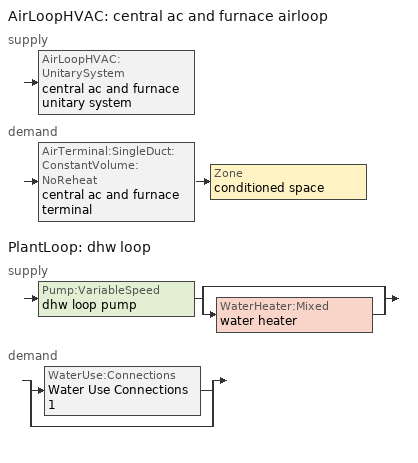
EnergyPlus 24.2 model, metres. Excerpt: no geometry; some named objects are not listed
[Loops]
AirLoopHVAC 'central ac and furnace airloop'
 supply: AirLoopHVAC:UnitarySystem 'central ac and furnace unitary system'
 demand: AirTerminal:SingleDuct:ConstantVolume:NoReheat 'central ac and furnace terminal' > Zone 'conditioned space'
PlantLoop 'dhw loop'
 supply: Pump:VariableSpeed 'dhw loop pump' > split
  | bypass
  | WaterHeater:Mixed 'water heater'
 demand: split
  | WaterUse:Connections 'Water Use Connections 1'
  | bypass
[ZoneControl:Thermostat]
conditioned space Thermostat: Zone or ZoneList=conditioned space; Control Type Schedule=conditioned space Thermostat Schedule; Control 1=conditioned space temperature setpoint; Temperature Difference Between Cutout And Setpoint {deltaC}=0
[ThermostatSetpoint:DualSetpoint]
conditioned space temperature setpoint: Heating Setpoint Temperature Schedule=heating setpoint; Cooling Setpoint Temperature Schedule=cooling setpoint
[AirTerminal:SingleDuct:ConstantVolume:NoReheat]
central ac and furnace terminal: Availability Schedule=Always On Discrete; Maximum Air Flow Rate {m3/s}=0.628162
[Zone equipment]
conditioned space: central ac and furnace terminal
[AirLoopHVAC]
central ac and furnace airloop: Design Supply Air Flow Rate {m3/s}=0.628162; Design Return Air Flow Fraction of Supply Air Flow=1
[Sizing:System]
central ac and furnace airloop: Type of Load to Size On=Sensible; Design Outdoor Air Flow Rate {m3/s}=Autosize; Central Heating Maximum System Air Flow Ratio=0.3; Preheat Design Temperature {C}=7; Preheat Design Humidity Ratio {kgWater/kgDryAir}=0.008; Precool Design Temperature {C}=12.8; Precool Design Humidity Ratio {kgWater/kgDryAir}=0.008; Central Cooling Design Supply Air Temperature {C}=12.8; Central Heating Design Supply Air Temperature {C}=16.7; Type of Zone Sum to Use=NonCoincident; 100% Outdoor Air in Cooling=Yes; 100% Outdoor Air in Heating=Yes; Central Cooling Design Supply Air Humidity Ratio {kgWater/kgDryAir}=0.0085; Central Heating Design Supply Air Humidity Ratio {kgWater/kgDryAir}=0.008; Cooling Supply Air Flow Rate Method=DesignDay; Cooling Supply Air Flow Rate {m3/s}=0; Cooling Supply Air Flow Rate Per Floor Area {m3/s-m2}=0.00996765; Cooling Fraction of Autosized Cooling Supply Air Flow Rate=1; Cooling Supply Air Flow Rate Per Unit Cooling Capacity {m3/s-W}=3.94755e-05; Heating Supply Air Flow Rate Method=DesignDay; Heating Supply Air Flow Rate {m3/s}=0; Heating Supply Air Flow Rate Per Floor Area {m3/s-m2}=0.00996765; Heating Fraction of Autosized Heating Supply Air Flow Rate=1; Heating Fraction of Autosized Cooling Supply Air Flow Rate=1; Heating Supply Air Flow Rate Per Unit Heating Capacity {m3/s-W}=3.15882e-05; System Outdoor Air Method=ZoneSum; Zone Maximum Outdoor Air Fraction=1; Cooling Design Capacity Method=CoolingDesignCapacity; Cooling Design Capacity {W}=Autosize; Cooling Design Capacity Per Floor Area {W/m2}=234.7; Fraction of Autosized Cooling Design Capacity=1; Heating Design Capacity Method=HeatingDesignCapacity; Heating Design Capacity {W}=Autosize; Heating Design Capacity Per Floor Area {W/m2}=157; Fraction of Autosized Heating Design Capacity=1; Central Cooling Capacity Control Method=OnOff; Occupant Diversity=Autosize
[AvailabilityManager:Scheduled]
central ac and furnace airloop Availability Manager: Schedule=Always On Discrete
[AirLoopHVAC:UnitarySystem]
central ac and furnace unitary system: Control Type=Load; Controlling Zone or Thermostat Location=conditioned space; Dehumidification Control Type=None; Availability Schedule=Always On Discrete; Supply Fan=central ac and furnace supply fan; Fan Placement=BlowThrough; Supply Air Fan Operating Mode Schedule=central ac and furnace auto fan schedule; Heating Coil=central ac and furnace htg coil; DX Heating Coil Sizing Ratio=1; Cooling Coil=central ac and furnace clg coil; Use DOAS DX Cooling Coil=No; Minimum Supply Air Temperature {C}=2; Latent Load Control=SensibleOnlyLoadControl; Cooling Supply Air Flow Rate Method=SupplyAirFlowRate; Cooling Supply Air Flow Rate {m3/s}=0.471947; Heating Supply Air Flow Rate Method=SupplyAirFlowRate; Heating Supply Air Flow Rate {m3/s}=0.628162; No Load Supply Air Flow Rate Method=SupplyAirFlowRate; No Load Supply Air Flow Rate {m3/s}=0; No Load Supply Air Flow Rate Control Set To Low Speed=Yes; Maximum Supply Air Temperature {C}=48.8889; Maximum Outdoor Dry-Bulb Temperature for Supplemental Heater Operation {C}=21; Ancillary On-Cycle Electric Power {W}=0; Ancillary Off-Cycle Electric Power {W}=0
[Fan:SystemModel]
central ac and furnace supply fan: Availability Schedule=Always On Discrete; Design Maximum Air Flow Rate {m3/s}=0.628162; Speed Control Method=Discrete; Electric Power Minimum Flow Rate Fraction=0.2; Design Pressure Rise {Pa}=500; Motor Efficiency=1; Motor In Air Stream Fraction=1; Design Electric Power Consumption {W}=Autosize; Design Power Sizing Method=PowerPerFlow; Electric Power Per Unit Flow Rate {W/(m3/s)}=1059.44; Electric Power Per Unit Flow Rate Per Unit Pressure {W/((m3/s)-Pa)}=1.66667; Fan Total Efficiency=0.7; Motor Loss Radiative Fraction=0; Number of Speeds=2; Speed Flow Fraction 1=0.75131; Speed Electric Power Fraction 1=0.4241; Speed Flow Fraction 2=1; Speed Electric Power Fraction 2=1
[Coil:Heating:Fuel]
central ac and furnace htg coil: Availability Schedule=Always On Discrete; Fuel Type=NaturalGas; Burner Efficiency=0.9; Nominal Capacity {W}=20515; On Cycle Parasitic Electric Load {W}=0; Off Cycle Parasitic Fuel Load {W}=0
[Coil:Cooling:DX:SingleSpeed]
central ac and furnace clg coil: Availability Schedule=Always On Discrete; Gross Rated Total Cooling Capacity {W}=9038.51; Gross Rated Sensible Heat Ratio=0.730032; Gross Rated Cooling COP {W/W}=2.9626; Rated Air Flow Rate {m3/s}=0.465104; Rated Evaporator Fan Power Per Volume Flow Rate 2017 {W/(m3/s)}=773.3; Rated Evaporator Fan Power Per Volume Flow Rate 2023 {W/(m3/s)}=934.4; Total Cooling Capacity Function of Temperature Curve=Cool-CAP-fT1; Total Cooling Capacity Function of Flow Fraction Curve=Cool-CAP-fFF1; Energy Input Ratio Function of Temperature Curve=Cool-EIR-fT1; Energy Input Ratio Function of Flow Fraction Curve=Cool-EIR-fFF1; Part Load Fraction Correlation Curve=Cool-PLF-fPLR1; Minimum Outdoor Dry-Bulb Temperature for Compressor Operation {C}=-25; Nominal Time for Condensate Removal to Begin {s}=1000; Ratio of Initial Moisture Evaporation Rate and Steady State Latent Capacity=1.5; Maximum Cycling Rate {cycles/hr}=3; Latent Capacity Time Constant {s}=45; Condenser Type=AirCooled; Evaporative Condenser Effectiveness=0.9; Evaporative Condenser Air Flow Rate {m3/s}=Autosize; Evaporative Condenser Pump Rated Power Consumption {W}=Autosize; Crankcase Heater Capacity {W}=50; Maximum Outdoor Dry-Bulb Temperature for Crankcase Heater Operation {C}=10; Basin Heater Capacity {W/K}=0; Basin Heater Setpoint Temperature {C}=2
[PlantLoop]
dhw loop: Fluid Type=Water; Plant Equipment Operation Scheme=dhw loop Operation Schemes; Maximum Loop Temperature {C}=100; Minimum Loop Temperature {C}=0; Maximum Loop Flow Rate {m3/s}=0.01; Minimum Loop Flow Rate {m3/s}=0; Plant Loop Volume {m3}=0.003; Load Distribution Scheme=Optimal; Plant Loop Demand Calculation Scheme=SingleSetpoint; Common Pipe Simulation=None
[Sizing:Plant]
dhw loop: Loop Type=Heating; Design Loop Exit Temperature {C}=52.6667; Loop Design Temperature Difference {deltaC}=5.55556; Sizing Option=NonCoincident; Zone Timesteps in Averaging Window=1; Coincident Sizing Factor Mode=None
[Pump:VariableSpeed]
dhw loop pump: Design Maximum Flow Rate {m3/s}=0.01; Design Pump Head {Pa}=1; Design Power Consumption {W}=0; Motor Efficiency=0.85; Fraction of Motor Inefficiencies to Fluid Stream=0; Coefficient 1 of the Part Load Performance Curve=0; Coefficient 2 of the Part Load Performance Curve=1; Coefficient 3 of the Part Load Performance Curve=0; Coefficient 4 of the Part Load Performance Curve=0; Design Minimum Flow Rate {m3/s}=0; Pump Control Type=Intermittent; Skin Loss Radiative Fraction=0.5; Design Power Sizing Method=PowerPerFlowPerPressure; Design Electric Power per Unit Flow Rate {W/(m3/s)}=348701.1; Design Shaft Power per Unit Flow Rate per Unit Head {W/((m3/s)-Pa)}=1.28205; Design Minimum Flow Rate Fraction=0
[WaterHeater:Mixed]
water heater: Tank Volume {m3}=0.143846; Setpoint Temperature Schedule=water heater setpoint; Deadband Temperature Difference {deltaC}=2; Maximum Temperature Limit {C}=99; Heater Control Type=Cycle; Heater Maximum Capacity {W}=10550.6; Heater Minimum Capacity {W}=0; Heater Ignition Minimum Flow Rate {m3/s}=0; Heater Ignition Delay {s}=0; Heater Fuel Type=NaturalGas; Heater Thermal Efficiency=0.777297; Off Cycle Parasitic Fuel Consumption Rate {W}=0; Off Cycle Parasitic Fuel Type=Electricity; Off Cycle Parasitic Heat Fraction to Tank=0; On Cycle Parasitic Fuel Consumption Rate {W}=0; On Cycle Parasitic Fuel Type=Electricity; On Cycle Parasitic Heat Fraction to Tank=0; Ambient Temperature Indicator=Zone; Ambient Temperature Zone=conditioned space; Off Cycle Loss Coefficient to Ambient Temperature {W/K}=4.86613; Off Cycle Loss Fraction to Zone=0.64; On Cycle Loss Coefficient to Ambient Temperature {W/K}=4.86613; On Cycle Loss Fraction to Zone=1; Use Side Effectiveness=1; Source Side Effectiveness=1; Use Side Design Flow Rate {m3/s}=Autosize; Source Side Design Flow Rate {m3/s}=Autosize; Indirect Water Heating Recovery Time {hr}=1.5; Source Side Flow Control Mode=IndirectHeatPrimarySetpoint
[WaterHeater:Sizing]
water heater: Design Mode=PeakDraw; Time Storage Can Meet Peak Draw {hr}=0.538503; Time for Tank Recovery {hr}=0; Nominal Tank Volume for Autosizing Plant Connections {m3}=1
[SetpointManager:Scheduled]
Setpoint Manager Scheduled 1: Control Variable=Temperature; Schedule=dhw temp
[WaterUse:Connections]
Water Use Connections 1: Drain Water Heat Exchanger Type=None; Drain Water Heat Exchanger Destination=Plant; Water Use Equipment Name 1=dhw fixtures; Water Use Equipment Name 2=dhw distribution waste; Water Use Equipment Name 3=clothes washer; Water Use Equipment Name 4=dishwasher
[WaterUse:Equipment]
Name | Peak Flow Rate {m3/s} | Flow Rate Fraction Schedule | Target Temperature Schedule
dhw fixtures | 4.03315e-06 | dhw fixtures schedule | mixed water temperature schedule
dhw distribution waste | 1.42134e-06 | dhw fixtures schedule | mixed water temperature schedule
clothes washer | 3.99081e-07 | clothes washer schedule
dishwasher | 5.03755e-07 | dishwasher schedule
[PlantEquipmentOperationSchemes]
dhw loop Operation Schemes: Control Scheme Object Type 1=PlantEquipmentOperation:HeatingLoad; Control Scheme Name 1=dhw loop Heating Operation Scheme; Control Scheme Schedule Name 1=Always On Discrete
[PlantEquipmentOperation:HeatingLoad]
dhw loop Heating Operation Scheme: Load Range Lower Limit 1 {W}=0; Load Range Upper Limit 1 {W}=1000000000; Range Equipment List Name 1=dhw loop Heating Equipment List
[PlantEquipmentList]
dhw loop Heating Equipment List: WaterHeater:Mixed, water heater
[EnergyManagementSystem:GlobalVariable]
central_ac_and_furnace_airloop_Fan_RTF
infil_program_Qfan
infil_program_Qinf
natural_vent_program_Qnv
natural_vent_program_Qwhf
[EnergyManagementSystem:InternalVariable]
central_ac_and_furnace_airloop_max_sup_fan_mfr: Internal Data Index Key=central ac and furnace supply fan; Internal Data Type=Fan Maximum Mass Flow Rate
[EnergyManagementSystem:Sensor]
Name | Output:Variable or Output:Meter Index Key | Output:Variable or Output:Meter
central_ac_and_furnace_airloop_Fan_RTF_s | central ac and furnace supply fan | Fan Runtime Fraction Speed 1
central_ac_and_furnace_airloop_Fan_RTF_s_1 | central ac and furnace supply fan | Fan Runtime Fraction Speed 2
central_ac_and_furnace_clg_coil_s | central ac and furnace clg coil | Cooling Coil Total Cooling Energy
central_ac_and_furnace_htg_coil_s | central ac and furnace htg coil | Heating Coil Heating Energy
central_ac_and_furnace_supply_fan_s; central_ac_and_furnace_supply_fan_s_1 | central ac and furnace supply fan | Fan Electricity Energy
clg_load_cond |  | Cooling:EnergyTransfer:Zone:CONDITIONED SPACE
clg_sp_s | cooling setpoint | Schedule Value
clothes_dryer_exhaust_0_sch_s | clothes dryer exhaust 0 schedule | Schedule Value
conditioned_space_clg_unmet_s | conditioned space | Zone Cooling Setpoint Not Met Time
conditioned_space_htg_unmet_s | conditioned space | Zone Heating Setpoint Not Met Time
cool_season | cooling season schedule | Schedule Value
fridge_tin_s; tin_s | conditioned space | Zone Mean Air Temperature
htg_load_cond |  | Heating:EnergyTransfer:Zone:CONDITIONED SPACE
htg_sp_s | heating setpoint | Schedule Value
natural_vent_s | natural vent schedule | Schedule Value
out_pb_s |  | Site Outdoor Air Barometric Pressure
out_wt_s |  | Site Outdoor Air Humidity Ratio
site_vw_s |  | Site Wind Speed
tout_s | conditioned space | Zone Outdoor Air Drybulb Temperature
water_heater_energy | water heater | Water Heater NaturalGas Rate
water_heater_off_cycle_parasitic | water heater | Water Heater Off Cycle Parasitic Electricity Rate
water_heater_on_cycle_parasitic | water heater | Water Heater On Cycle Parasitic Electricity Rate
win_s | conditioned space | Zone Air Humidity Ratio
[EnergyManagementSystem:Actuator]
Name | Actuated Component Unique | Actuated Component Type | Actuated Component Control Type
fridge_schedule_act | fridge schedule | Schedule:Constant | Schedule Value
infil_flow_act | infil flow | Zone Infiltration | Air Exchange Flow Rate
mech_vent_house_fan_cfis_act | mech vent house fan cfis | ElectricEquipment | Electricity Rate
mech_vent_house_fan_latent_load_act | mech vent house fan latent load | OtherEquipment | Power Level
mech_vent_house_fan_sensible_load_act | mech vent house fan sensible load | OtherEquipment | Power Level
natural_vent_flow_act | natural vent flow | Zone Infiltration | Air Exchange Flow Rate
water_heater_ec_adj_act | water heater energy adjustment1 | OtherEquipment | Power Level
whole_house_fan_act | whole house fan | ElectricEquipment | Electricity Rate
whole_house_fan_flow_act | whole house fan flow | Zone Infiltration | Air Exchange Flow Rate
whole_house_fan_mix_act | whole house fan mix | ZoneMixing | Air Exchange Flow Rate
[EnergyManagementSystem:Program]
central_ac_and_furnace_supply_fan_disaggregate_program: Set central_ac_and_furnace_supply_fan_clg = 0; If central_ac_and_furnace_clg_coil_s > 0; Set central_ac_and_furnace_supply_fan_clg = central_ac_and_furnace_supply_fan_s; EndIf
central_ac_and_furnace_supply_fan_disaggregate_program_1: Set central_ac_and_furnace_supply_fan_primary_htg = 0; If central_ac_and_furnace_htg_coil_s > 0; Set central_ac_and_furnace_supply_fan_primary_htg = central_ac_and_furnace_supply_fan_s_1; EndIf
fridge_schedule_program: Set Tin = fridge_tin_s*(9.0/5.0)+32.0; Set fridge_schedule_act = 0; If (Hour == 0); Set fridge_schedule_act = (-0.487+0.019*Tin); ElseIf (Hour == 1); Set fridge_schedule_act = (-0.34+0.016*Tin); ElseIf (Hour == 2); Set fridge_schedule_act = (-0.37+0.017*Tin); ElseIf (Hour == 3); Set fridge_schedule_act = (-0.361+0.016*Tin); ElseIf (Hour == 4); Set fridge_schedule_act = (-0.515+0.018*Tin); ElseIf (Hour == 5); Set fridge_schedule_act = (-0.684+0.021*Tin); ElseIf (Hour == 6); Set fridge_schedule_act = (-0.471+0.019*Tin); ElseIf (Hour == 7); Set fridge_schedule_act = (-0.159+0.015*Tin); ElseIf (Hour == 8); Set fridge_schedule_act = (-0.079+0.015*Tin); ElseIf (Hour == 9); Set fridge_schedule_act = (-0.417+0.019*Tin); ElseIf (Hour == 10); Set fridge_schedule_act = (-0.411+0.018*Tin); ElseIf (Hour == 11); Set fridge_schedule_act = (-0.386+0.018*Tin); ElseIf (Hour == 12); Set fridge_schedule_act = (-0.24+0.016*Tin); ElseIf (Hour == 13); Set fridge_schedule_act = (-0.314+0.017*Tin); ElseIf (Hour == 14); Set fridge_schedule_act = (-0.16+0.015*Tin); ElseIf (Hour == 15); Set fridge_schedule_act = (-0.121+0.015*Tin); ElseIf (Hour == 16); Set fridge_schedule_act = (-0.469+0.02*Tin); ElseIf (Hour == 17); Set fridge_schedule_act = (-0.412+0.02*Tin); ElseIf (Hour == 18); Set fridge_schedule_act = (-0.091+0.017*Tin); ElseIf (Hour == 19); Set fridge_schedule_act = (0.077+0.014*Tin); ElseIf (Hour == 20); Set fridge_schedule_act = (-0.118+0.016*Tin); ElseIf (Hour == 21); Set fridge_schedule_act = (-0.247+0.017*Tin); ElseIf (Hour == 22); Set fridge_schedule_act = (-0.445+0.019*Tin); ElseIf (Hour == 23); Set fridge_schedule_act = (-0.544+0.02*Tin); EndIf
infil_program: Set p_m = 0.14; Set p_s = 0.22; Set s_m = 270; Set s_s = 370; Set z_m = 9.99744; Set z_s = 5.188023837209302; Set f_t = (((s_m/z_m)^p_m)*((z_s/s_s)^p_s)); Set Tdiff = tin_s-tout_s; Set dT = @Abs Tdiff; Set c = 0.0514; Set Cs = 0.0978; Set Cw = 0.1481; Set n = 0.65; Set sft = (f_t*0.7000000000000001); Set temp1 = ((c*Cw)*((sft*site_vw_s)^(2*n)))^2; Set Qinf = (((c*Cs*(dT^n))^2)+temp1)^0.5; Set Qinf = (@Max Qinf 0); Set mech_vent_house_fan_sensible_load_act = 0.0; Set mech_vent_house_fan_latent_load_act = 0.0; Set OASupInPb = out_pb_s; Set OASupInTemp = tout_s; Set OASupInW = out_wt_s; Set OASupRho = (@RhoAirFnPbTdbW OASupInPb OASupInTemp OASupInW); Set OASupCp = (@CpAirFnW OASupInW); Set OASupInEnth = (@HFnTdbW OASupInTemp OASupInW); Set ZoneTemp = tin_s; Set ZoneW = win_s; Set ZoneCp = (@CpAirFnW ZoneW); Set ZoneAirEnth = (@HFnTdbW ZoneTemp ZoneW); Set mech_vent_house_fan_cfis_act = 0.0; Set QWHV_cfis_sup = 0.0; Set QWHV_cfis_suppl_sup = 0.0; Set QWHV_cfis_suppl_exh = 0.0; Set Qrange = 0; Set Qbath = 0; Set Qdryer = 0; Set Qdryer = Qdryer + 0.00382 * clothes_dryer_exhaust_0_sch_s; Set QWHV_sup = 0.0; Set QWHV_exh = 0.01652; Set Qsupply = QWHV_sup + QWHV_cfis_sup + QWHV_cfis_suppl_sup; Set Qexhaust = Qrange + Qbath + Qdryer + QWHV_exh + QWHV_cfis_suppl_exh; Set Qfan = (@Max Qexhaust Qsupply); Set Qducts = 0; If Qducts < 0; Set Qsupply = Qsupply - Qducts; Else; Set Qexhaust = Qexhaust + Qducts; EndIf; Set Qfan_with_ducts = (@Max Qexhaust Qsupply); Set Qimb = (@Abs (Qsupply - Qexhaust)); If Qinf + Qimb > 0; Set Qtot = Qfan_with_ducts + (Qinf^2) / (Qinf + Qimb); Else; Set Qtot = Qfan_with_ducts; EndIf; Set Qinf_adj = Qtot - Qfan; Set infil_flow_act = Qinf_adj; Set infil_program_Qinf = Qinf_adj; Set infil_program_Qfan = Qfan; Set Qload = Qfan; Set Effectiveness_Sens = 0.0; Set Effectiveness_Lat = 0.0; Set Fan_MFR = Qload * OASupRho; Set ZoneInEnth = OASupInEnth; Set ZoneInTemp = OASupInTemp; Set FanTotalToCond = Fan_MFR * (ZoneInEnth - ZoneAirEnth); Set FanSensToCond = Fan_MFR * ZoneCp * (ZoneInTemp - ZoneTemp); Set FanLatToCond = FanTotalToCond - FanSensToCond; Set mech_vent_house_fan_sensible_load_act = mech_vent_house_fan_sensible_load_act + FanSensToCond; Set mech_vent_house_fan_latent_load_act = mech_vent_house_fan_latent_load_act + FanLatToCond
natural_vent_program: Set Tin = tin_s; Set Tout = tout_s; Set Wout = out_wt_s; Set Pbar = out_pb_s; Set Phiout = (@RhFnTdbWPb Tout Wout Pbar); Set MaxHR = 0.0115; Set Tnvsp = (htg_sp_s + clg_sp_s) / 2; Set NVavail = natural_vent_s; Set ClgSsnAvail = cool_season; Set Qnv = 0; Set Qwhf = 0; Set whole_house_fan_mix_act = 0; Set whole_house_fan_act = 0; If ((Wout < MaxHR) && (Tin > Tout) && (Tin > Tnvsp) && (ClgSsnAvail > 0)); Set WHF_Flow = 0; Set Adj = (Tin-Tnvsp)/(Tin-Tout); Set Adj = (@Min Adj 1); Set Adj = (@Max Adj 0); If (WHF_Flow > 0); Set Qwhf = WHF_Flow*Adj; Set whole_house_fan_mix_act = WHF_Flow*Adj; Set WHF_W = 0; Set whole_house_fan_act = WHF_W*Adj; ElseIf (NVavail > 0); Set NVArea = 9788.654487168002; Set Cs = 0.00019081834132197168; Set Cw = 8.982633550815392e-05; Set Tdiff = Tin-Tout; Set dT = (@Abs Tdiff); Set Vwind = site_vw_s; Set SGNV = NVArea*Adj*((((Cs*dT)+(Cw*(Vwind^2)))^0.5)/1000); Set MaxNV = 3.576260408755201; Set Qnv = (@Min SGNV MaxNV); EndIf; EndIf; Set natural_vent_flow_act = Qnv; Set whole_house_fan_flow_act = Qwhf; Set natural_vent_program_Qnv = Qnv; Set natural_vent_program_Qwhf = Qwhf
total_airflows_program: Set total_infil_flow_rate = 0; Set total_mechvent_flow_rate = 0; Set total_natvent_flow_rate = 0; Set total_whf_flow_rate = 0; Set total_infil_flow_rate = total_infil_flow_rate + (infil_program_Qinf * 1); Set total_mechvent_flow_rate = total_mechvent_flow_rate + (infil_program_Qfan * 1); Set total_natvent_flow_rate = total_natvent_flow_rate + (natural_vent_program_Qnv * 1); Set total_whf_flow_rate = total_whf_flow_rate + (natural_vent_program_Qwhf * 1)
total_loads_program: Set loads_htg_tot = 0; Set loads_clg_tot = 0; If htg_load_cond > 0; Set loads_htg_tot = loads_htg_tot + (htg_load_cond - clg_load_cond) * 1.0; EndIf; Set loads_htg_tot = (@Max loads_htg_tot 0); If clg_load_cond > 0; Set loads_clg_tot = loads_clg_tot + (clg_load_cond - htg_load_cond) * 1.0; EndIf; Set loads_clg_tot = (@Max loads_clg_tot 0)
unmet_hours_program: Set htg_unmet_hours = 0; Set clg_unmet_hours = 0; Set unit_htg_unmet_hours = 0; If ((DayOfYear >= 1) && (DayOfYear <= 365)); Set unit_htg_unmet_hours = unit_htg_unmet_hours + conditioned_space_htg_unmet_s; If unit_htg_unmet_hours > htg_unmet_hours; Set htg_unmet_hours = unit_htg_unmet_hours; EndIf; EndIf; Set unit_clg_unmet_hours = 0; If ((DayOfYear >= 1) && (DayOfYear <= 365)); Set unit_clg_unmet_hours = unit_clg_unmet_hours + conditioned_space_clg_unmet_s; If unit_clg_unmet_hours > clg_unmet_hours; Set clg_unmet_hours = unit_clg_unmet_hours; EndIf; EndIf
water_heater_EC_adj: If WarmupFlag == 0; Set dhw_e_cons = water_heater_energy + water_heater_on_cycle_parasitic + water_heater_off_cycle_parasitic; Set water_heater_ec_adj_act = 0.0 * dhw_e_cons / 1; EndIf
[EnergyManagementSystem:ProgramCallingManager]
central_ac_and_furnace_supply_fan_disaggregate_program_calling_manager: EndOfSystemTimestepBeforeHVACReporting; central_ac_and_furnace_supply_fan_disaggregate_program
central_ac_and_furnace_supply_fan_disaggregate_program_calling_manager 1: EndOfSystemTimestepBeforeHVACReporting; central_ac_and_furnace_supply_fan_disaggregate_program_1
fridge_schedule_program_calling_manager: BeginZoneTimestepAfterInitHeatBalance; fridge_schedule_program
infil_program_calling_manager: BeginZoneTimestepAfterInitHeatBalance; infil_program
natural_vent_program_calling_manager: BeginZoneTimestepAfterInitHeatBalance; natural_vent_program
total_airflows_program_calling_manager: EndOfZoneTimestepAfterZoneReporting; total_airflows_program
total_loads_program_calling_manager: EndOfZoneTimestepAfterZoneReporting; total_loads_program
unmet_hours_program_calling_manager: EndOfZoneTimestepBeforeZoneReporting; unmet_hours_program
water_heater_EC_adj_ProgramManager: EndOfSystemTimestepBeforeHVACReporting; water_heater_EC_adj
[EnergyManagementSystem:OutputVariable]
Name | EMS Variable | Type of Data in Variable | Update Frequency | EMS Program or Subroutine | Units
central ac and furnace supply fan disaggregate clg | central_ac_and_furnace_supply_fan_clg | Summed | SystemTimestep | central_ac_and_furnace_supply_fan_disaggregate_program | J
central ac and furnace supply fan disaggregate htg primary | central_ac_and_furnace_supply_fan_primary_htg | Summed | SystemTimestep | central_ac_and_furnace_supply_fan_disaggregate_program_1 | J
loads_htg_tot_peakload_outvar; loads_htg_tot_annual_outvar; Energy Management System Output Variable 1; Energy Management System Output Variable 5; loads_htg_tot_timeseries_outvar | loads_htg_tot | Summed | ZoneTimestep | total_loads_program | J
loads_clg_tot_peakload_outvar; loads_clg_tot_annual_outvar; Energy Management System Output Variable 2; Energy Management System Output Variable 6; loads_clg_tot_timeseries_outvar | loads_clg_tot | Summed | ZoneTimestep | total_loads_program | J
htg_unmet_hours_annual_outvar; Energy Management System Output Variable 3; htg_unmet_hours_timeseries_outvar | htg_unmet_hours | Summed | ZoneTimestep | unmet_hours_program | hr
clg_unmet_hours_annual_outvar; Energy Management System Output Variable 4; clg_unmet_hours_timeseries_outvar | clg_unmet_hours | Summed | ZoneTimestep | unmet_hours_program | hr
total_infil_flow_rate_timeseries_outvar | total_infil_flow_rate | Averaged | ZoneTimestep | total_airflows_program | m^3/s
total_mechvent_flow_rate_timeseries_outvar | total_mechvent_flow_rate | Averaged | ZoneTimestep | total_airflows_program | m^3/s
total_natvent_flow_rate_timeseries_outvar | total_natvent_flow_rate | Averaged | ZoneTimestep | total_airflows_program | m^3/s
total_whf_flow_rate_timeseries_outvar | total_whf_flow_rate | Averaged | ZoneTimestep | total_airflows_program | m^3/s
[Schedule:Constant]
Name | Hourly Value
fridge schedule; central ac and furnace auto fan schedule | 0
Always On Discrete | 1
dhw temp; water heater setpoint | 52.6667
mixed water temperature schedule | 40.5556
[Schedule:Day:Interval]
clothes washer schedule day: No, 01:00, 0.104651, 02:00, 0.0813953, 04:00, 0.0465116, 05:00, 0.0813953, 06:00, 0.127907, 07:00, 0.255814, 08:00, 0.569767, 09:00, 0.848837, 10:00, 1, 11:00, 0.976744, 12:00, 0.872093, 13:00, 0.77907, 14:00, 0.697674, 15:00, 0.569767, 16:00, 0.593023, 17:00, 0.581395, 21:00, 0.569767, 22:00, 0.546512, 23:00, 0.372093, 24:00, 0.197674
clothes washer schedule default day; dishwasher schedule default day; heating setpoint default day; cooling setpoint default day; clothes dryer exhaust 0 schedule default day; cooling season schedule day; cooling season schedule day 2; cooling season schedule default day; dhw fixtures schedule default day; natural vent schedule default day: No, 24:00, 0
dishwasher schedule day: No, 01:00, 0.135135, 02:00, 0.0630631, 03:00, 0.045045, 05:00, 0.027027, 06:00, 0.0900901, 07:00, 0.18018, 08:00, 0.279279, 09:00, 0.522523, 10:00, 0.585586, 11:00, 0.504505, 12:00, 0.432432, 13:00, 0.378378, 14:00, 0.414414, 15:00, 0.324324, 17:00, 0.342342, 18:00, 0.441441, 19:00, 0.783784, 20:00, 1, 21:00, 0.810811, 22:00, 0.603604, 23:00, 0.396396, 24:00, 0.279279
heating setpoint day: No, 24:00, 20
cooling setpoint day: No, 24:00, 25.5556
clothes dryer exhaust 0 schedule day: No, 01:00, 0.123457, 02:00, 0.0740741, 03:00, 0.0493827, 04:00, 0.0246914, 05:00, 0.0493827, 06:00, 0.0740741, 07:00, 0.197531, 08:00, 0.395062, 09:00, 0.592593, 10:00, 0.839506, 11:00, 0.962963, 12:00, 1, 13:00, 0.91358, 14:00, 0.82716, 15:00, 0.716049, 16:00, 0.753086, 17:00, 0.679012, 18:00, 0.666667, 20:00, 0.62963, 21:00, 0.641975, 22:00, 0.666667, 23:00, 0.54321, 24:00, 0.296296
cooling season schedule day 1; natural vent schedule day: No, 24:00, 1
dhw fixtures schedule day: No, 01:00, 0.139535, 02:00, 0.0697674, 03:00, 0.0465116, 04:00, 0.0581395, 05:00, 0.116279, 06:00, 0.395349, 07:00, 0.906977, 08:00, 1, 09:00, 0.930233, 10:00, 0.77907, 11:00, 0.651163, 12:00, 0.546512, 13:00, 0.465116, 14:00, 0.406977, 15:00, 0.383721, 16:00, 0.360465, 17:00, 0.44186, 18:00, 0.593023, 20:00, 0.697674, 21:00, 0.639535, 22:00, 0.55814, 23:00, 0.44186, 24:00, 0.302326
[Schedule:Week:Daily]
clothes washer schedule Week Rule - Jan1-Dec31: clothes washer schedule day, clothes washer schedule day, clothes washer schedule day, clothes washer schedule day, clothes washer schedule day, clothes washer schedule day, clothes washer schedule day, clothes washer schedule default day, clothes washer schedule default day, clothes washer schedule default day, clothes washer schedule default day, clothes washer schedule default day
dishwasher schedule Week Rule - Jan1-Dec31: dishwasher schedule day, dishwasher schedule day, dishwasher schedule day, dishwasher schedule day, dishwasher schedule day, dishwasher schedule day, dishwasher schedule day, dishwasher schedule default day, dishwasher schedule default day, dishwasher schedule default day, dishwasher schedule default day, dishwasher schedule default day
heating setpoint Week Rule - Jan1-Dec31: heating setpoint day, heating setpoint day, heating setpoint day, heating setpoint day, heating setpoint day, heating setpoint day, heating setpoint day, heating setpoint default day, heating setpoint default day, heating setpoint default day, heating setpoint default day, heating setpoint default day
cooling setpoint Week Rule - Jan1-Dec31: cooling setpoint day, cooling setpoint day, cooling setpoint day, cooling setpoint day, cooling setpoint day, cooling setpoint day, cooling setpoint day, cooling setpoint default day, cooling setpoint default day, cooling setpoint default day, cooling setpoint default day, cooling setpoint default day
clothes dryer exhaust 0 schedule Week Rule - Jan1-Dec31: clothes dryer exhaust 0 schedule day, clothes dryer exhaust 0 schedule day, clothes dryer exhaust 0 schedule day, clothes dryer exhaust 0 schedule day, clothes dryer exhaust 0 schedule day, clothes dryer exhaust 0 schedule day, clothes dryer exhaust 0 schedule day, clothes dryer exhaust 0 schedule default day, clothes dryer exhaust 0 schedule default day, clothes dryer exhaust 0 schedule default day, clothes dryer exhaust 0 schedule default day, clothes dryer exhaust 0 schedule default day
cooling season schedule Week Rule - Jan1-May26: cooling season schedule day, cooling season schedule day, cooling season schedule day, cooling season schedule day, cooling season schedule day, cooling season schedule day, cooling season schedule day, cooling season schedule default day, cooling season schedule default day, cooling season schedule default day, cooling season schedule default day, cooling season schedule default day
cooling season schedule Week Rule - May27-Jun2: cooling season schedule day, cooling season schedule day, cooling season schedule day, cooling season schedule day, cooling season schedule day, cooling season schedule day 1, cooling season schedule day 1, cooling season schedule default day, cooling season schedule default day, cooling season schedule default day, cooling season schedule default day, cooling season schedule default day
cooling season schedule Week Rule - Jun3-Aug25: cooling season schedule day 1, cooling season schedule day 1, cooling season schedule day 1, cooling season schedule day 1, cooling season schedule day 1, cooling season schedule day 1, cooling season schedule day 1, cooling season schedule default day, cooling season schedule default day, cooling season schedule default day, cooling season schedule default day, cooling season schedule default day
cooling season schedule Week Rule - Aug26-Sep1: cooling season schedule day 1, cooling season schedule day 1, cooling season schedule day 1, cooling season schedule day 1, cooling season schedule day 1, cooling season schedule day 1, cooling season schedule day 2, cooling season schedule default day, cooling season schedule default day, cooling season schedule default day, cooling season schedule default day, cooling season schedule default day
cooling season schedule Week Rule - Sep2-Dec31: cooling season schedule day 2, cooling season schedule day 2, cooling season schedule day 2, cooling season schedule day 2, cooling season schedule day 2, cooling season schedule day 2, cooling season schedule day 2, cooling season schedule default day, cooling season schedule default day, cooling season schedule default day, cooling season schedule default day, cooling season schedule default day
dhw fixtures schedule Week Rule - Jan1-Dec31: dhw fixtures schedule day, dhw fixtures schedule day, dhw fixtures schedule day, dhw fixtures schedule day, dhw fixtures schedule day, dhw fixtures schedule day, dhw fixtures schedule day, dhw fixtures schedule default day, dhw fixtures schedule default day, dhw fixtures schedule default day, dhw fixtures schedule default day, dhw fixtures schedule default day
natural vent schedule Week Rule - Jan1-Jan6: natural vent schedule day, natural vent schedule day, natural vent schedule default day, natural vent schedule day, natural vent schedule default day, natural vent schedule day, natural vent schedule default day, natural vent schedule default day, natural vent schedule default day, natural vent schedule default day, natural vent schedule default day, natural vent schedule default day
natural vent schedule Week Rule - Jan7-Dec31: natural vent schedule default day, natural vent schedule day, natural vent schedule default day, natural vent schedule day, natural vent schedule default day, natural vent schedule day, natural vent schedule default day, natural vent schedule default day, natural vent schedule default day, natural vent schedule default day, natural vent schedule default day, natural vent schedule default day
[Schedule:Year]
clothes washer schedule: clothes washer schedule Week Rule - Jan1-Dec31, 1, 1, 12, 31
dishwasher schedule: dishwasher schedule Week Rule - Jan1-Dec31, 1, 1, 12, 31
heating setpoint: heating setpoint Week Rule - Jan1-Dec31, 1, 1, 12, 31
cooling setpoint: cooling setpoint Week Rule - Jan1-Dec31, 1, 1, 12, 31
clothes dryer exhaust 0 schedule: clothes dryer exhaust 0 schedule Week Rule - Jan1-Dec31, 1, 1, 12, 31
cooling season schedule: cooling season schedule Week Rule - Jan1-May26, 1, 1, 5, 26, cooling season schedule Week Rule - May27-Jun2, 5, 27, 6, 2, cooling season schedule Week Rule - Jun3-Aug25, 6, 3, 8, 25, cooling season schedule Week Rule - Aug26-Sep1, 8, 26, 9, 1, cooling season schedule Week Rule - Sep2-Dec31, 9, 2, 12, 31
dhw fixtures schedule: dhw fixtures schedule Week Rule - Jan1-Dec31, 1, 1, 12, 31
natural vent schedule: natural vent schedule Week Rule - Jan1-Jan6, 1, 1, 1, 6, natural vent schedule Week Rule - Jan7-Dec31, 1, 7, 12, 31
[Schedule:Compact]
conditioned space Thermostat Schedule: Through: 12/31, For: AllDays, Until: 24:00, 4
[Curve:Biquadratic] Minimum Value of x {BasedOnField A2}=-100; Maximum Value of x {BasedOnField A2}=100; Minimum Value of y {BasedOnField A3}=-100; Maximum Value of y {BasedOnField A3}=100
Name | Coefficient1 Constant | Coefficient2 x | Coefficient3 x**2 | Coefficient4 y | Coefficient5 y**2 | Coefficient6 x*y
Cool-CAP-fT1 | 1.55736 | -0.0744482 | 0.0030986 | 0.00145958 | -4.1148e-05 | -0.000426714
Cool-EIR-fT1 | -0.350448 | 0.11681 | -0.00339951 | -0.00122609 | 0.000600809 | -0.000466884
[Curve:Quadratic] Minimum Value of x {BasedOnField A2}=0
Name | Coefficient1 Constant | Coefficient2 x | Coefficient3 x**2 | Maximum Value of x {BasedOnField A2} | Minimum Curve Output {BasedOnField A3} | Maximum Curve Output {BasedOnField A3}
Cool-CAP-fFF1 | 0.718664 | 0.417974 | -0.136638 | 2 | 0 | 2
Cool-EIR-fFF1 | 1.14349 | -0.13944 | -0.00404779 | 2 | 0 | 2
Cool-PLF-fPLR1 | 0.8 | 0.2 | 0 | 1 | 0.7 | 1
